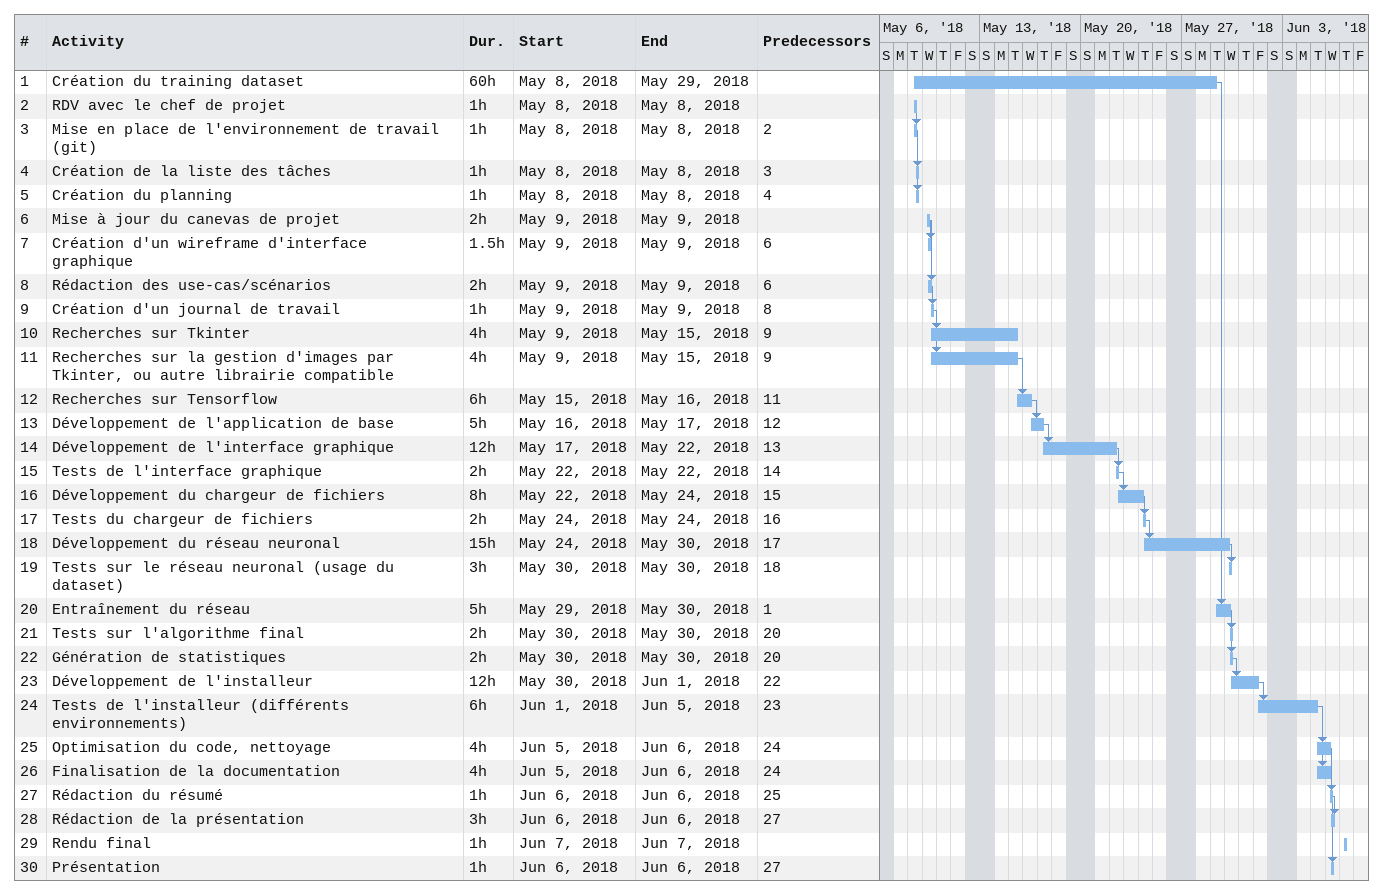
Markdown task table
| ID | Task | Duration | Start | Finish | Predecessors |
|---|---|---|---|---|---|
| 1 | Création du training dataset | 60h | 2018-05-08 | 2018-05-29 |  |
| 2 | RDV avec le chef de projet | 1h | 2018-05-08 | 2018-05-08 |  |
| 3 | Mise en place de l'environnement de travail (git) | 1h | 2018-05-08 | 2018-05-08 | 2 |
| 4 | Création de la liste des tâches | 1h | 2018-05-08 | 2018-05-08 | 3 |
| 5 | Création du planning | 1h | 2018-05-08 | 2018-05-08 | 4 |
| 6 | Mise à jour du canevas de projet | 2h | 2018-05-09 | 2018-05-09 |  |
| 7 | Création d'un wireframe d'interface graphique | 1.5h | 2018-05-09 | 2018-05-09 | 6 |
| 8 | Rédaction des use-cas/scénarios | 2h | 2018-05-09 | 2018-05-09 | 6 |
| 9 | Création d'un journal de travail | 1h | 2018-05-09 | 2018-05-09 | 8 |
| 10 | Recherches sur Tkinter | 4h | 2018-05-09 | 2018-05-15 | 9 |
| 11 | Recherches sur la gestion d'images par Tkinter, ou autre librairie compatible | 4h | 2018-05-09 | 2018-05-15 | 9 |
| 12 | Recherches sur Tensorflow | 6h | 2018-05-15 | 2018-05-16 | 11 |
| 13 | Développement de l'application de base | 5h | 2018-05-16 | 2018-05-17 | 12 |
| 14 | Développement de l'interface graphique | 12h | 2018-05-17 | 2018-05-22 | 13 |
| 15 | Tests de l'interface graphique | 2h | 2018-05-22 | 2018-05-22 | 14 |
| 16 | Développement du chargeur de fichiers | 8h | 2018-05-22 | 2018-05-24 | 15 |
| 17 | Tests du chargeur de fichiers | 2h | 2018-05-24 | 2018-05-24 | 16 |
| 18 | Développement du réseau neuronal | 15h | 2018-05-24 | 2018-05-30 | 17 |
| 19 | Tests sur le réseau neuronal (usage du dataset) | 3h | 2018-05-30 | 2018-05-30 | 18 |
| 20 | Entraînement du réseau | 5h | 2018-05-29 | 2018-05-30 | 1 |
| 21 | Tests sur l'algorithme final | 2h | 2018-05-30 | 2018-05-30 | 20 |
| 22 | Génération de statistiques | 2h | 2018-05-30 | 2018-05-30 | 20 |
| 23 | Développement de l'installeur | 12h | 2018-05-30 | 2018-06-01 | 22 |
| 24 | Tests de l'installeur (différents environnements) | 6h | 2018-06-01 | 2018-06-05 | 23 |
| 25 | Optimisation du code, nettoyage | 4h | 2018-06-05 | 2018-06-06 | 24 |
| 26 | Finalisation de la documentation | 4h | 2018-06-05 | 2018-06-06 | 24 |
| 27 | Rédaction du résumé | 1h | 2018-06-06 | 2018-06-06 | 25 |
| 28 | Rédaction de la présentation | 3h | 2018-06-06 | 2018-06-06 | 27 |
| 29 | Rendu final | 1h | 2018-06-07 | 2018-06-07 |  |
| 30 | Présentation | 1h | 2018-06-06 | 2018-06-06 | 27 |
